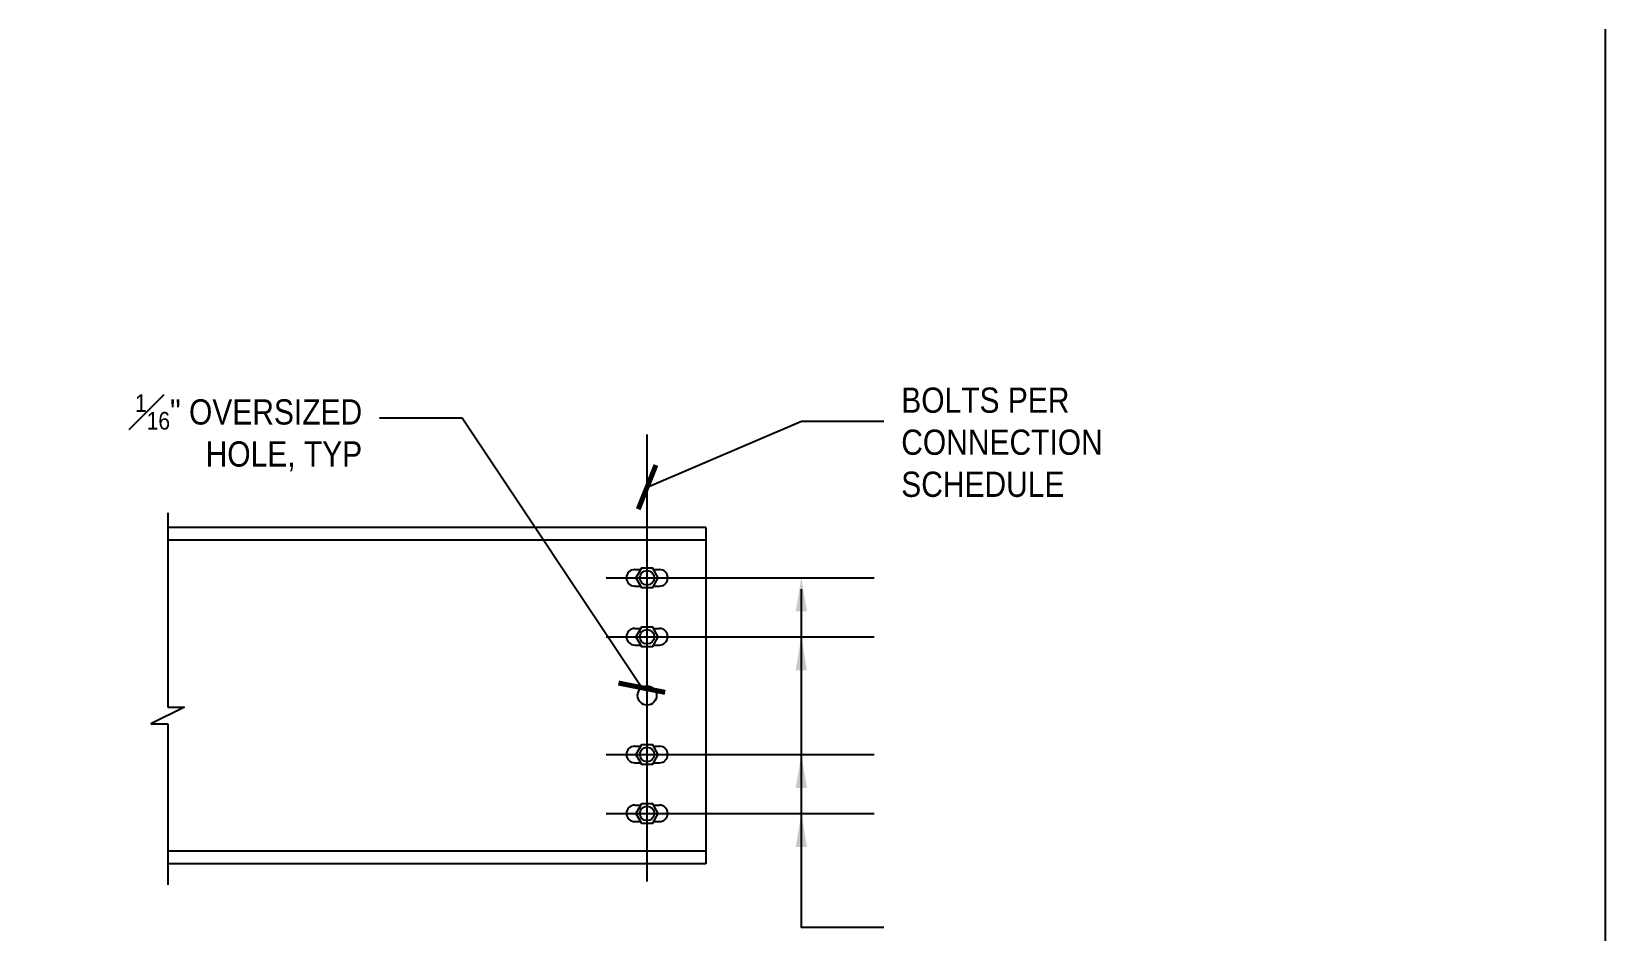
# Model space of a CAD drawing. Header units: inches. Extents: x -16404 to 14624, y -1591 to 16152.
# Drawn here: x -7840 to -7769.9, y 7911.8 to 7951.9 of the extents above; entities that cross this region are included whole.
import ezdxf
from ezdxf import colors
from ezdxf.entities.mleader import LeaderData, LeaderLine
from ezdxf.math import Vec2, Vec3

# ---------------------------------------------------------------- set-up
doc = ezdxf.new("R2010")
doc.units = ezdxf.units.IN
doc.header["$LTSCALE"] = 24
doc.header["$MEASUREMENT"] = 0
doc.layers.get('0').update_dxf_attribs({"linetype": 'CONTINUOUS'})
for name, color, linetype in [('S-ANNO-DIMS', 2, 'CONTINUOUS'), ('S-ANNO-NOTE', 4, 'CONTINUOUS'), ('S-STEEL', 4, 'CONTINUOUS'), ('S-WOOD', 3, 'CONTINUOUS')]:
    doc.layers.add(name, color=color, linetype=linetype)
doc.layers.add('S-ANNO-GRID-NONPLOT', color=251, linetype='CONTINUOUS', plot=False)
doc.styles.add('Arial', font='arial.ttf', dxfattribs={"width": 0.85})
doc.dimstyles.new('DIM-12$7', dxfattribs={"dimscale": 12, "dimtxt": 0.09375, "dimasz": 0.125, "dimexe": 0.0625, "dimexo": 0.0625, "dimgap": 0.0625, "dimtad": 1, "dimdec": 4, "dimzin": 11, "dimdsep": 46, "dimlunit": 4, "dimtxsty": 'Arial', "dimblk": 'ARCHTICK', "dimcen": 0.125, "dimclrd": 256, "dimclre": 256, "dimclrt": 4, "dimadec": 0, "dimazin": 0, "dimtfac": 0.75, "dimtdec": 4, "dimtofl": 0, "dimtmove": 0, "dimatfit": 3, "dimldrblk": 'ARCHTICK', "dimfxl": 1, "dimfrac": 1, "dimtolj": 1, "dimtzin": 11, "dimarcsym": 0})

# ---------------------------------------------------------------- blocks, each defined once
blk = doc.blocks.new('_ARCHTICK')
at = {"color": 0, "linetype": 'ByBlock', "const_width": 0.15}
blk.add_lwpolyline([(-0.5, -0.5), (0.5, 0.5)], dxfattribs=at)
blk = doc.blocks.new('ARROW-LOOP')
at = {"color": 0}
blk.add_lwpolyline([(-1.806, 0), (0.542, 0, 1.317177), (-0.464, -0.281)], format="xyb", dxfattribs=at)
blk = doc.blocks.new('Se_24x36_DETAILS_GRID')
blk.add_line((31.0697, 0), (31.0697, 7.6667))

msp = doc.modelspace()

# ---------------------------------------------------------------- linework, layer by layer
at = {"layer": 'S-ANNO-DIMS', "color": 1}
for p, q in [((-7812.57823, 7914.00011), (-7812.57823, 7933.93071)), ((-7814.40117, 7927.54146), (-7802.45609, 7927.54146)), ((-7814.40117, 7924.91646), (-7802.45609, 7924.91646)), ((-7814.40117, 7919.66646), (-7802.45609, 7919.66646)), ((-7814.40117, 7917.04146), (-7802.45609, 7917.04146))]:
    msp.add_line(p, q, dxfattribs=at)
at = {"layer": 'S-ANNO-DIMS'}
msp.add_polyline3d([(-7802.02689, 7911.9543, 0), (-7805.70313, 7911.9543, 0), (-7805.70313, 7927.04146, 0)], dxfattribs=at)
at = {"layer": 'S-ANNO-DIMS', "extrusion": (0, 0, -1)}
for points in [[(7805.45313, 7926.04146), (7805.70313, 7927.54146), (7805.95313, 7926.04146)], [(7805.45313, 7923.41646), (7805.70313, 7924.91646), (7805.95313, 7923.41646)], [(7805.45313, 7918.16646), (7805.70313, 7919.66646), (7805.95313, 7918.16646)], [(7805.45313, 7915.54146), (7805.70313, 7917.04146), (7805.95313, 7915.54146)]]:
    msp.add_solid(points, dxfattribs=at)
at = {"layer": 'S-STEEL', "color": 2}
for p, q in [((-7833.94625, 7930.44225), (-7833.94625, 7921.78013)), ((-7813.12929, 7927.91074), (-7812.86309, 7927.91074)), ((-7812.29338, 7927.91074), (-7812.02718, 7927.91074)), ((-7813.12929, 7927.17219), (-7812.86309, 7927.17219)), ((-7812.29338, 7927.17219), (-7812.02718, 7927.17219)), ((-7813.12929, 7925.28574), (-7812.86309, 7925.28574)), ((-7812.29338, 7925.28574), (-7812.02718, 7925.28574)), ((-7813.12929, 7924.54719), (-7812.86309, 7924.54719)), ((-7812.29338, 7924.54719), (-7812.02718, 7924.54719)), ((-7833.19625, 7921.78013), (-7834.69625, 7921.03013)), ((-7833.94625, 7921.78013), (-7833.19625, 7921.78013)), ((-7834.69625, 7921.03013), (-7833.94625, 7921.03013)), ((-7833.94625, 7921.03013), (-7833.94625, 7913.85138)), ((-7813.12929, 7920.03574), (-7812.86309, 7920.03574)), ((-7812.29338, 7920.03574), (-7812.02718, 7920.03574)), ((-7813.12929, 7919.29719), (-7812.86309, 7919.29719)), ((-7812.29338, 7919.29719), (-7812.02718, 7919.29719)), ((-7813.12929, 7917.41074), (-7812.86309, 7917.41074)), ((-7812.29338, 7917.41074), (-7812.02718, 7917.41074)), ((-7813.12929, 7916.67219), (-7812.86309, 7916.67219)), ((-7812.29338, 7916.67219), (-7812.02718, 7916.67219))]:
    msp.add_line(p, q, dxfattribs=at)
for points in [[(-7813.07629, 7927.54146), (-7812.82726, 7927.11013), (-7812.3292, 7927.11013), (-7812.08018, 7927.54146), (-7812.3292, 7927.97279), (-7812.82726, 7927.97279)], [(-7813.07629, 7924.91646), (-7812.82726, 7924.48513), (-7812.3292, 7924.48513), (-7812.08018, 7924.91646), (-7812.3292, 7925.34779), (-7812.82726, 7925.34779)], [(-7813.07629, 7919.66646), (-7812.82726, 7919.23513), (-7812.3292, 7919.23513), (-7812.08018, 7919.66646), (-7812.3292, 7920.09779), (-7812.82726, 7920.09779)], [(-7813.07629, 7917.04146), (-7812.82726, 7916.61013), (-7812.3292, 7916.61013), (-7812.08018, 7917.04146), (-7812.3292, 7917.47279), (-7812.82726, 7917.47279)]]:
    msp.add_lwpolyline(points, close=True, dxfattribs=at)
for centre, radius in [((-7812.57823, 7927.54146), 0.3224), ((-7812.57823, 7924.91646), 0.3224), ((-7812.57823, 7922.29146), 0.42369), ((-7812.57823, 7919.66646), 0.3224), ((-7812.57823, 7917.04146), 0.3224)]:
    msp.add_circle(centre, radius, dxfattribs=at)
for centre, start, end in [((-7813.12929, 7927.54146), 90, 270), ((-7812.02718, 7927.54146), 270, 90), ((-7813.12929, 7924.91646), 90, 270), ((-7812.02718, 7924.91646), 270, 90), ((-7813.12929, 7919.66646), 90, 270), ((-7812.02718, 7919.66646), 270, 90), ((-7813.12929, 7917.04146), 90, 270), ((-7812.02718, 7917.04146), 270, 90)]:
    msp.add_arc(centre, 0.36928, start, end, dxfattribs=at)
at = {"layer": 'S-WOOD'}
for p, q in [((-7809.95936, 7929.79146), (-7833.94625, 7929.79146)), ((-7809.95936, 7929.79146), (-7809.95936, 7914.79146)), ((-7809.95936, 7929.22896), (-7833.94625, 7929.22896)), ((-7809.95936, 7915.35396), (-7833.94625, 7915.35396)), ((-7809.95936, 7914.79146), (-7833.94625, 7914.79146))]:
    msp.add_line(p, q, dxfattribs=at)

# ---------------------------------------------------------------- block references
at = {"layer": 'S-ANNO-GRID-NONPLOT', "xscale": 12, "yscale": 12, "zscale": 12}
msp.add_blockref('Se_24x36_DETAILS_GRID', (-8142.69501, 7860), dxfattribs=at)

# ---------------------------------------------------------------- texts
at = {"layer": 'S-ANNO-NOTE', "color": 4, "char_height": 1.125, "style": 'Arial'}
for s, insert, width, attachment_point in [('\\A1;{\\H0.7x;\\S1#16;}" OVERSIZED HOLE, TYP', (-7825.27761, 7934.01021), 10.6240179, 6), ('BOLTS PER CONNECTION SCHEDULE', (-7801.24948, 7933.58179), 8.7085714, 4)]:
    msp.add_mtext(s, dxfattribs=dict(at, insert=insert, width=width, attachment_point=attachment_point))

# ---------------------------------------------------------------- leaders
at = {"layer": 'S-ANNO-DIMS'}
for points in [[(-7812.81332, 7922.64396), (-7820.82396, 7934.65503), (-7824.5002, 7934.65503)], [(-7812.57823, 7931.58565), (-7805.70313, 7934.52652), (-7802.02689, 7934.52652)]]:
    msp.add_leader(points, dimstyle='DIM-12$7', dxfattribs=at)
at = {"layer": 'S-ANNO-NOTE'}
ml = msp.add_multileader_mtext('Standard', dxfattribs=at)
ml.set_content('ERECTION CONNECTION BY STEEL FABRICATOR', color=4, style='Arial')
ml.set_leader_properties(color=2)
ml.build(insert=Vec2(0, 0))
ml.multileader.update_dxf_attribs({"dogleg_length": 0.36, "arrow_head_size": 0.875, "scale": 8})
ctx = ml.context
ctx.base_point, ctx.scale, ctx.char_height, ctx.arrow_head_size, ctx.landing_gap_size, ctx.plane_origin = Vec3(-7904.429, 7915.30525), 8, 0.75, 0.875, 0.72, Vec3(-7887.35535, 7611.26093)
notes = []
notes.append((ctx, [(1, (1, 1, 0), (-7905.429, 7915.30525), (1, 0), 1, [(0, [(-7912.90253, 7910.31237)], 0, [])])]))
ctx.mtext.insert, ctx.mtext.width, ctx.mtext.flow_direction = Vec3(-7903.709, 7915.68664), 11.5810086, 5
ml = msp.add_multileader_mtext('Standard', dxfattribs=at)
ml.set_content('℄ OF COLUMN ABOVE OR BELOW\\POR CONCENTRATED LOAD PER PLAN', color=4, style='Arial')
ml.set_leader_properties(color=2)
ml.set_arrow_properties(name='ARROW-LOOP')
ml.build(insert=Vec2(0, 0))
ml.multileader.update_dxf_attribs({"dogleg_length": 0.36, "arrow_head_size": 0.875, "scale": 8})
ctx = ml.context
ctx.base_point, ctx.scale, ctx.char_height, ctx.arrow_head_size, ctx.landing_gap_size, ctx.plane_origin = Vec3(-8031.5914, 7913.84855), 8, 0.75, 0.875, 0.72, Vec3(-7983.17449, 8206.4324)
notes.append((ctx, [(1, (1, 1, 0), (-8032.5914, 7913.84855), (1, 0), 1, [(0, [(-8038.57656, 7911.3426)], 0, [])])]))
ctx.mtext.insert, ctx.mtext.width, ctx.mtext.flow_direction = Vec3(-8030.8714, 7914.22994), 30.3729175, 5
for ctx, leaders in notes:
    for number, flags, end, landing, length, lines in leaders:
        leader = LeaderData()
        leader.index, (leader.has_last_leader_line, leader.has_dogleg_vector, leader.attachment_direction) = number, flags
        leader.last_leader_point, leader.dogleg_vector, leader.dogleg_length = Vec3(end), Vec3(landing), length
        for number, points, colour, breaks in lines:
            line = LeaderLine()
            line.index, line.vertices, line.color, line.breaks = number, Vec3.list(points), colors.encode_raw_color(colour), breaks
            leader.lines.append(line)
        ctx.leaders.append(leader)

doc.saveas('drawing.dxf')
